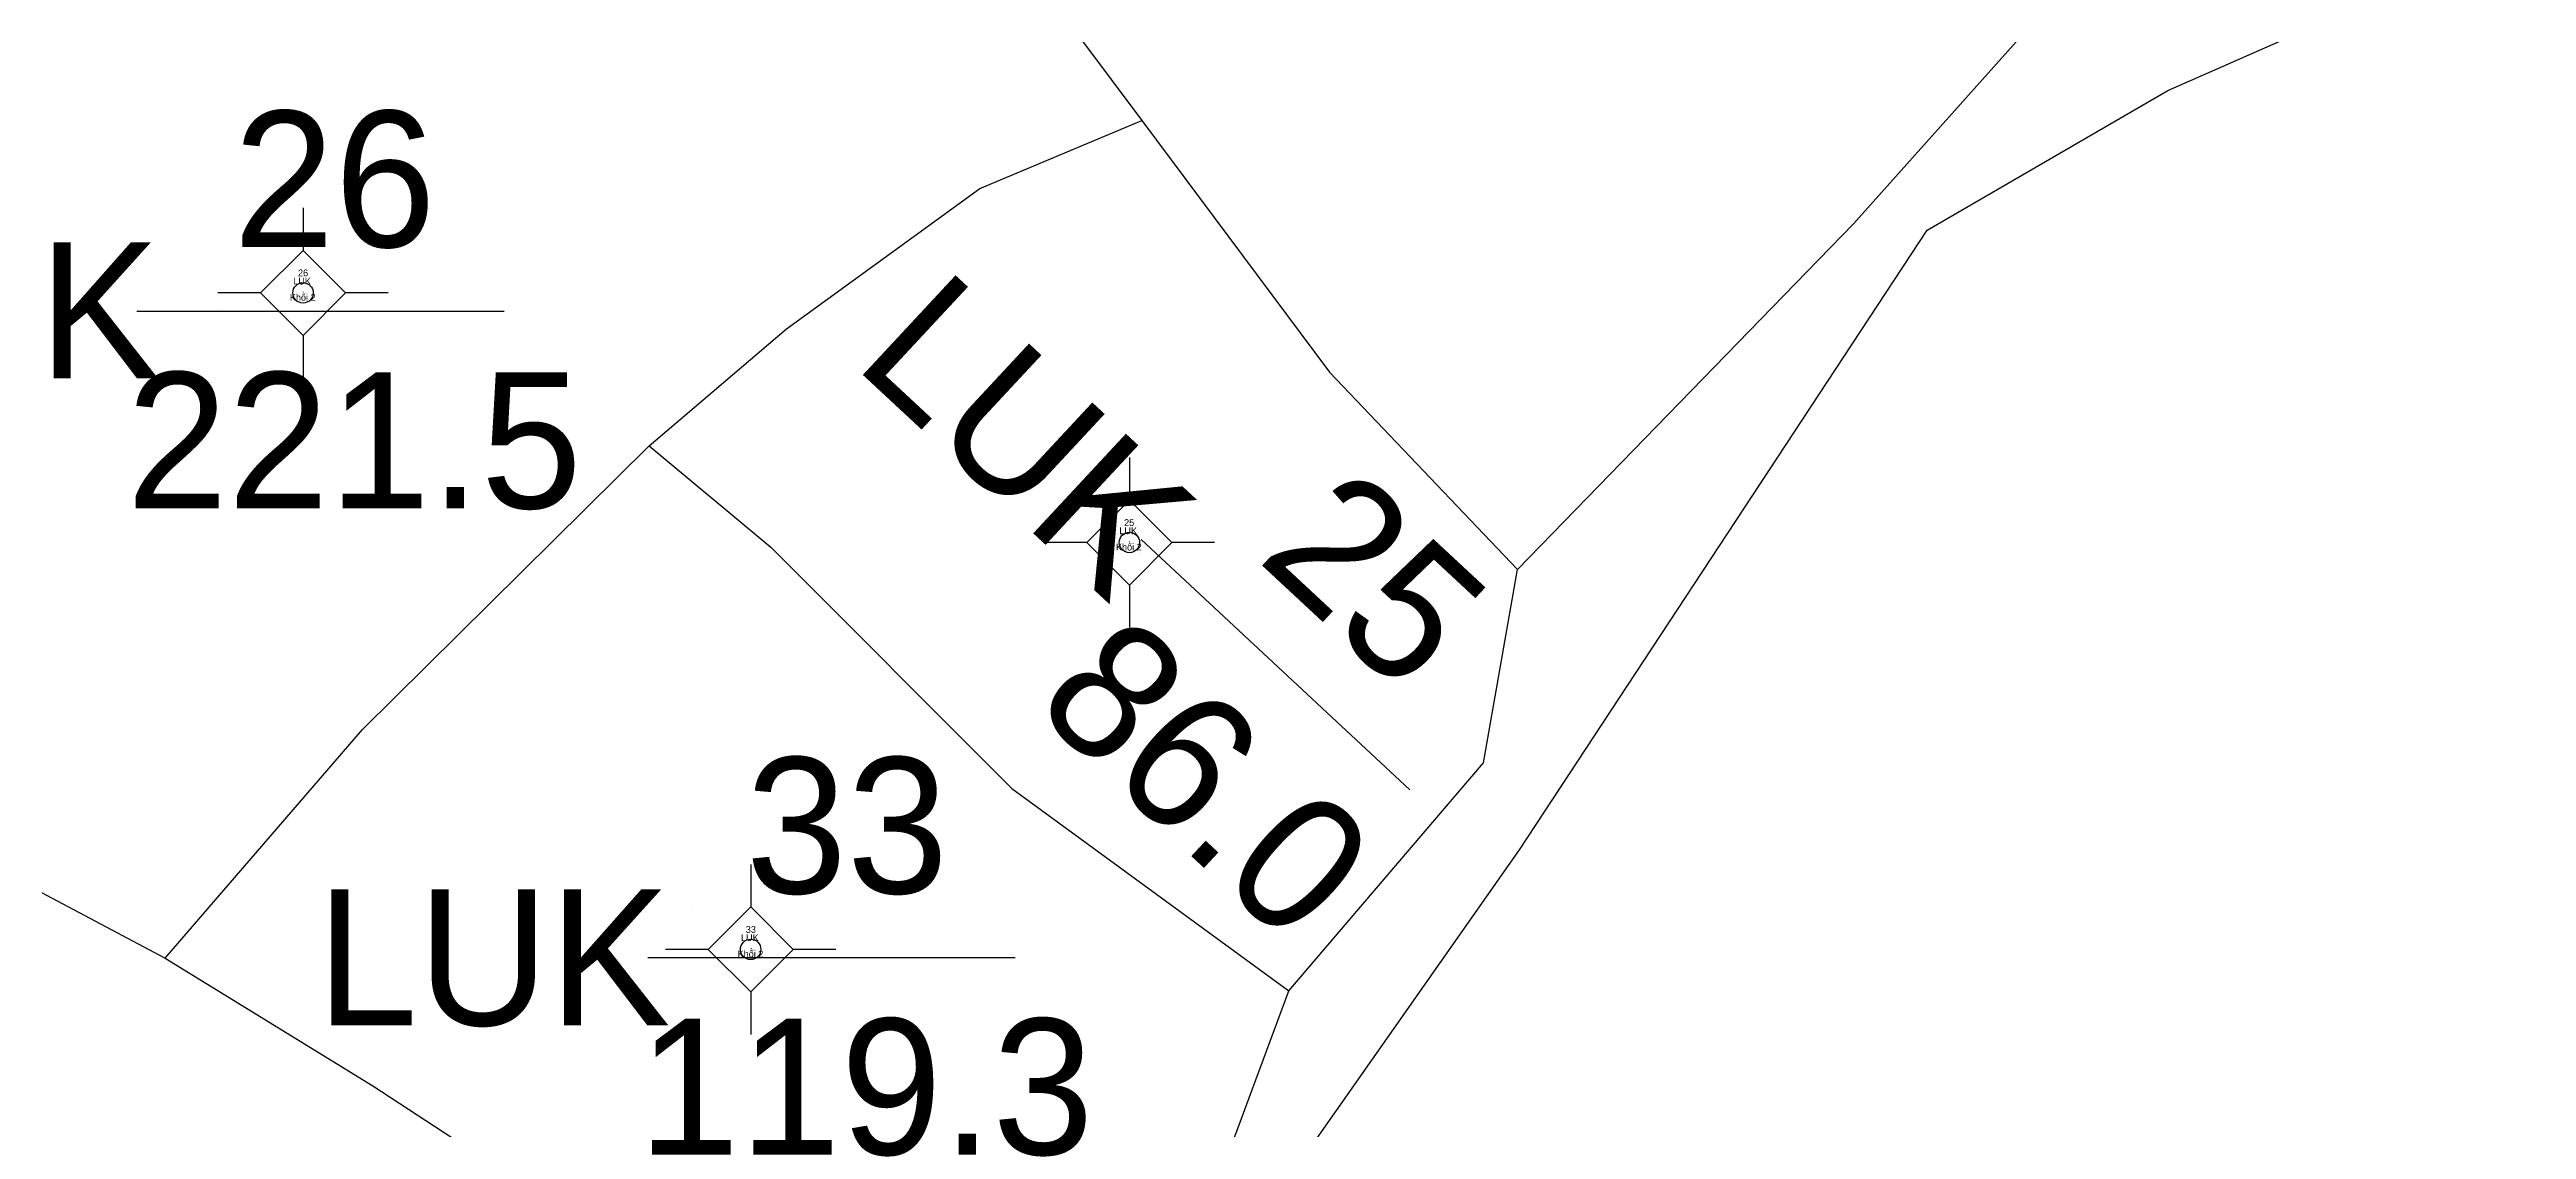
# Model space of a CAD drawing. Extents: x 550890 to 551618, y 1839259 to 1840146.
# Drawn here: x 551030.07 to 551066.47, y 1839879.71 to 1839895.58 of the extents above; entities that cross this region are included whole.
import ezdxf

# ---------------------------------------------------------------- set-up
doc = ezdxf.new("R2010")
doc.units = 0
for name, color, linetype in [('Level 10', 7, 'Continuous'), ('Level 11', 7, 'Continuous'), ('Level 13', 7, 'Continuous'), ('Level 15', 7, 'Continuous'), ('Level 2', 7, 'Continuous'), ('Level 31', 7, 'Continuous'), ('Level 4', 7, 'Continuous')]:
    doc.layers.add(name, color=color, linetype=linetype)

msp = doc.modelspace()

# ---------------------------------------------------------------- linework, layer by layer
at = {"layer": 'Level 10'}
msp.add_line((551041.53, 1839900.69), (551046.12, 1839894.54), dxfattribs=at)
for points in [[(551038.88, 1839889.76), (551040.9, 1839891.48), (551043.74, 1839893.54), (551046.12, 1839894.54)], [(551046.12, 1839894.54), (551048.88, 1839890.84), (551051.64, 1839887.94)], [(551031.77, 1839882.23), (551034.67, 1839885.59), (551038.88, 1839889.76)], [(551038.88, 1839889.76), (551040.67, 1839888.27), (551044.21, 1839884.72), (551048.28, 1839881.75)], [(551022.42, 1839887.62), (551028.2, 1839884.12), (551031.77, 1839882.23)], [(551031.77, 1839882.23), (551034.82, 1839880.35), (551038.46, 1839877.97)]]:
    msp.add_lwpolyline(points, dxfattribs=at)
at = {"layer": 'Level 11'}
for p, q in [((551033.794, 1839893.256), (551033.794, 1839892.631)), ((551033.794, 1839892.631), (551033.169, 1839892.006)), ((551034.419, 1839892.006), (551033.794, 1839892.631)), ((551033.169, 1839892.006), (551032.544, 1839892.006)), ((551033.169, 1839892.006), (551033.794, 1839891.381)), ((551033.794, 1839891.381), (551034.419, 1839892.006)), ((551035.044, 1839892.006), (551034.419, 1839892.006)), ((551033.794, 1839891.381), (551033.794, 1839890.756)), ((551045.938, 1839889.587), (551045.938, 1839888.962)), ((551045.938, 1839888.962), (551045.313, 1839888.337)), ((551046.563, 1839888.337), (551045.938, 1839888.962)), ((551045.313, 1839888.337), (551044.688, 1839888.337)), ((551045.313, 1839888.337), (551045.938, 1839887.712)), ((551045.938, 1839887.712), (551046.563, 1839888.337)), ((551047.188, 1839888.337), (551046.563, 1839888.337)), ((551045.938, 1839887.712), (551045.938, 1839887.087)), ((551040.373, 1839883.607), (551040.373, 1839882.982)), ((551040.373, 1839882.982), (551039.748, 1839882.357)), ((551040.998, 1839882.357), (551040.373, 1839882.982)), ((551039.748, 1839882.357), (551039.123, 1839882.357)), ((551039.748, 1839882.357), (551040.373, 1839881.732)), ((551040.373, 1839881.732), (551040.998, 1839882.357)), ((551041.623, 1839882.357), (551040.998, 1839882.357)), ((551040.373, 1839881.732), (551040.373, 1839881.107))]:
    msp.add_line(p, q, dxfattribs=at)
for centre in [(551033.794, 1839892.006), (551045.938, 1839888.337), (551040.372, 1839882.357)]:
    msp.add_circle(centre, 0.15, dxfattribs=at)
at = {"layer": 'Level 13'}
for p, q in [((551031.35, 1839891.74), (551036.75, 1839891.74)), ((551032.55, 1839891.77), (551032.55, 1839891.77)), ((551046.11, 1839888.38), (551050.06, 1839884.7)), ((551046.08, 1839888.19), (551046.08, 1839888.19)), ((551039.5, 1839882.99), (551039.5, 1839882.99)), ((551038.86, 1839882.24), (551044.26, 1839882.24))]:
    msp.add_line(p, q, dxfattribs=at)
at = {"layer": 'Level 31'}
for points in [[(551044.94, 1839874.07), (551047.49, 1839877.87), (551051.67, 1839883.82), (551057.66, 1839892.93), (551061.2, 1839894.98), (551068.16, 1839898.05), (551075.94, 1839900.34), (551080.18, 1839904.9), (551082.71, 1839912.81), (551086.59, 1839918.33), (551090.47, 1839920.25), (551093.21, 1839922.52), (551094.37, 1839925.01), (551093.67, 1839929), (551096.73, 1839937.76), (551099.59, 1839942.41), (551098.6, 1839943.41)], [(551051.64, 1839887.94), (551056.58, 1839893.02), (551059.96, 1839896.81)], [(551048.28, 1839881.75), (551051.14, 1839885.1), (551051.64, 1839887.94)], [(551038.46, 1839877.97), (551039.19, 1839877.92), (551044.82, 1839876.13), (551047.05, 1839878.43), (551048.28, 1839881.75)]]:
    msp.add_lwpolyline(points, dxfattribs=at)

# ---------------------------------------------------------------- texts
at = {"layer": 'Level 13'}
for s, p in [('26', (551032.77, 1839892.68)), ('33', (551040.3, 1839883.18))]:
    msp.add_text(s, height=2, dxfattribs=at).set_placement(p)
msp.add_text('25', height=2, rotation=317.0754, dxfattribs=at).set_placement((551047.79, 1839888.09))
at = {"layer": 'Level 15'}
for s, p in [('Khối 2', (551033.6, 1839891.89)), ('LUK', (551033.65, 1839892.13)), ('26', (551033.72, 1839892.25)), ('.', (551033.78, 1839892.01)), ('LUK', (551045.79, 1839888.46)), ('25', (551045.86, 1839888.58)), ('.', (551045.92, 1839888.34)), ('Khối 2', (551045.74, 1839888.22)), ('LUK', (551040.23, 1839882.48)), ('33', (551040.3, 1839882.6)), ('Khối 2', (551040.18, 1839882.24)), ('.', (551040.36, 1839882.36))]:
    msp.add_text(s, height=0.1, dxfattribs=at).set_placement(p)
at = {"layer": 'Level 2'}
for p in [(551026.49, 1839890.75), (551033.99, 1839881.24)]:
    msp.add_text('LUK', height=2, dxfattribs=at).set_placement(p)
msp.add_text('LUK', height=2, rotation=317.0754, dxfattribs=at).set_placement((551041.86, 1839890.95))
at = {"layer": 'Level 4'}
for s, p in [('221.5', (551031.2, 1839888.84)), ('119.3', (551038.72, 1839879.34))]:
    msp.add_text(s, height=2, dxfattribs=at).set_placement(p)
msp.add_text('86.0', height=2, rotation=317.0754, dxfattribs=at).set_placement((551044.49, 1839885.92))

doc.saveas('drawing.dxf')
